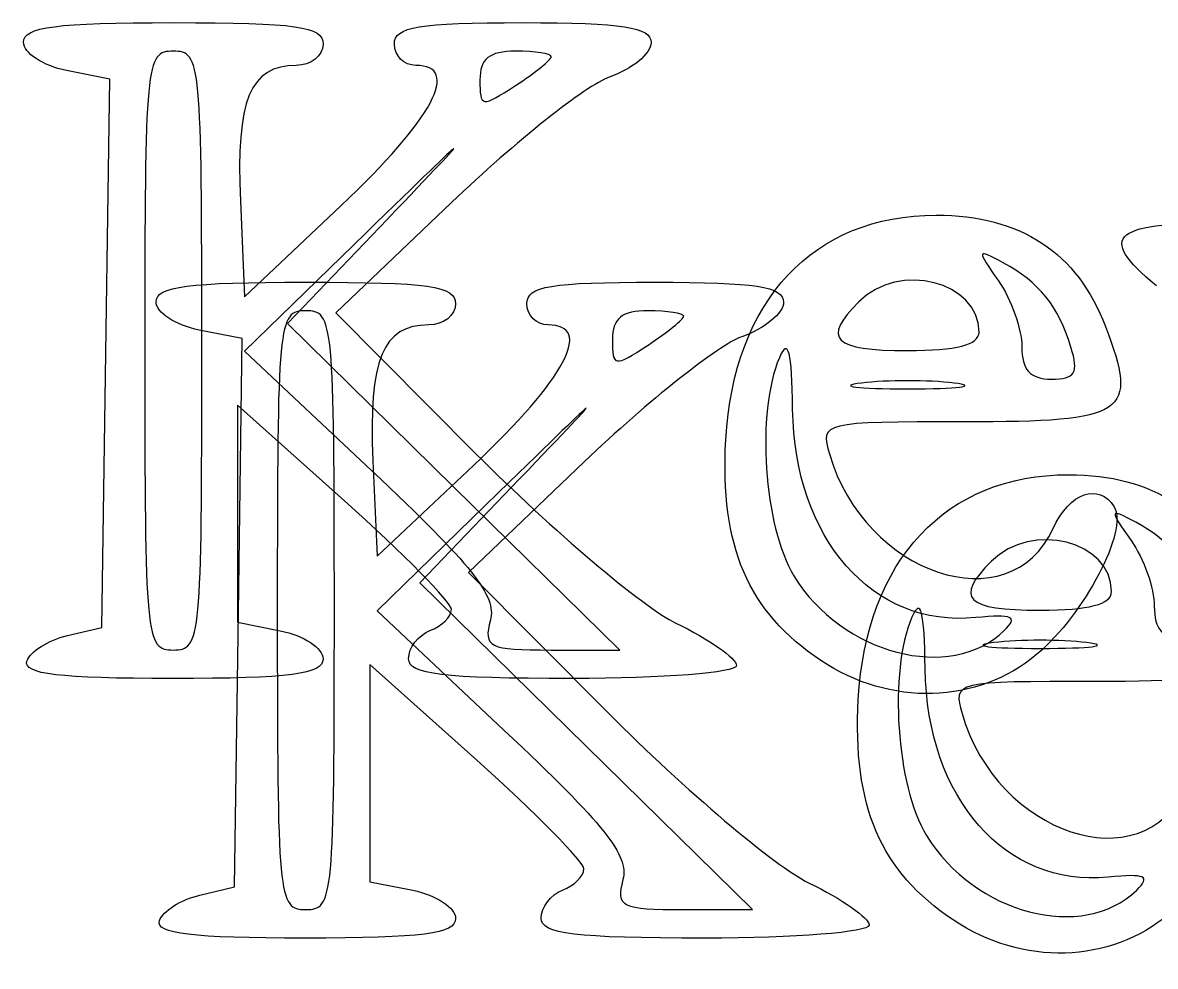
# Model space of a CAD drawing. Extents: x 0.12 to 3.39, y 0.54 to 2.4.
# Drawn here: x 1.2025 to 1.4672, y 2.1747 to 2.3954 of the extents above; entities that cross this region are included whole.
import ezdxf

# ---------------------------------------------------------------- set-up
doc = ezdxf.new("R2010")
doc.units = 0
doc.layers.get('0').update_dxf_attribs({"linetype": 'CONTINUOUS'})

msp = doc.modelspace()

# ---------------------------------------------------------------- linework, layer by layer
at = {"color": 7}
for p, q in [((1.32601, 2.387415), (1.32601, 2.387415)), ((1.222821, 2.382169), (1.212749, 2.384184)), ((1.221916, 2.318081), (1.222821, 2.382169)), ((1.253351, 2.353633), (1.254343, 2.331301)), ((1.254343, 2.331301), (1.276843, 2.352532)), ((1.302736, 2.353347), (1.275672, 2.32749)), ((1.264343, 2.325054), (1.287644, 2.349376)), ((1.282644, 2.34612), (1.254343, 2.318541)), ((1.275672, 2.32749), (1.308341, 2.294671)), ((1.303206, 2.286876), (1.264343, 2.325054)), ((1.356986, 2.326735), (1.356986, 2.326735)), ((1.253798, 2.321489), (1.243725, 2.323504)), ((1.42601, 2.323031), (1.42601, 2.323031)), ((1.252892, 2.257401), (1.253798, 2.321489)), ((1.447493, 2.319531), (1.447493, 2.319531)), ((1.22101, 2.253994), (1.221916, 2.318081)), ((1.244343, 2.3187), (1.244343, 2.3187)), ((1.254343, 2.318541), (1.283994, 2.290651)), ((1.420177, 2.311109), (1.420177, 2.311109)), ((1.277677, 2.283589), (1.252677, 2.305964)), ((1.252677, 2.305964), (1.252677, 2.280581)), ((1.284327, 2.292953), (1.285319, 2.270621)), ((1.285319, 2.270621), (1.307819, 2.291852)), ((1.333712, 2.292667), (1.306648, 2.26681)), ((1.29532, 2.264374), (1.318621, 2.288696)), ((1.313621, 2.28544), (1.28532, 2.257861)), ((1.342069, 2.248698), (1.303206, 2.286876)), ((1.303206, 2.286876), (1.303206, 2.286876)), ((1.252677, 2.280581), (1.252677, 2.255198)), ((1.306648, 2.26681), (1.339317, 2.233991)), ((1.334183, 2.226196), (1.29532, 2.264374)), ((1.456986, 2.262351), (1.456986, 2.262351)), ((1.251986, 2.193314), (1.252892, 2.257401)), ((1.27532, 2.25802), (1.27532, 2.25802)), ((1.28532, 2.257861), (1.31497, 2.229971)), ((1.212924, 2.252087), (1.22101, 2.253994)), ((1.252677, 2.255198), (1.262677, 2.253198)), ((1.431894, 2.253254), (1.431894, 2.253254)), ((1.326018, 2.248698), (1.342069, 2.248698)), ((1.451153, 2.250429), (1.451153, 2.250429)), ((1.203479, 2.246106), (1.203479, 2.246106)), ((1.308653, 2.222909), (1.283653, 2.245284)), ((1.283653, 2.245284), (1.283653, 2.219901)), ((1.389003, 2.246265), (1.389003, 2.246265)), ((1.373045, 2.188018), (1.334183, 2.226196)), ((1.334183, 2.226196), (1.334183, 2.226196)), ((1.283653, 2.219901), (1.283653, 2.194518)), ((1.2439, 2.191407), (1.251986, 2.193314)), ((1.283653, 2.194518), (1.293653, 2.192518)), ((1.462871, 2.192574), (1.462871, 2.192574)), ((1.356995, 2.188018), (1.373045, 2.188018)), ((1.234456, 2.185426), (1.234456, 2.185426)), ((1.419979, 2.185585), (1.419979, 2.185585))]:
    msp.add_line(p, q, dxfattribs=at)
for points in [[(1.202677, 2.390781), (1.202677, 2.394379), (1.210202, 2.395365), (1.237677, 2.395365)], [(1.237677, 2.395365), (1.266566, 2.395365), (1.272677, 2.394491), (1.272677, 2.390365)], [(1.289343, 2.390365), (1.289343, 2.394439), (1.294899, 2.395365), (1.319343, 2.395365)], [(1.319343, 2.395365), (1.342858, 2.395365), (1.349343, 2.394355), (1.349343, 2.390691)], [(1.212749, 2.384184), (1.207209, 2.385291), (1.202677, 2.388261), (1.202677, 2.390781)], [(1.237677, 2.388699), (1.231222, 2.388698), (1.23101, 2.386476), (1.23101, 2.318698)], [(1.244343, 2.3187), (1.244343, 2.386478), (1.244131, 2.3887), (1.237677, 2.388699)], [(1.272677, 2.390365), (1.272677, 2.387615), (1.26986, 2.385365), (1.266418, 2.385365)], [(1.294343, 2.385365), (1.291593, 2.385365), (1.289343, 2.387615), (1.289343, 2.390365)], [(1.317677, 2.388698), (1.311534, 2.388698), (1.309343, 2.386925), (1.309343, 2.381955)], [(1.32601, 2.387415), (1.32601, 2.38812), (1.32226, 2.388698), (1.317677, 2.388698)], [(1.349343, 2.390691), (1.349343, 2.38812), (1.344946, 2.384484), (1.339572, 2.38261)], [(1.317677, 2.380671), (1.32226, 2.383674), (1.32601, 2.386709), (1.32601, 2.387415)], [(1.266418, 2.385365), (1.25562, 2.385365), (1.252299, 2.3773), (1.253351, 2.353633)], [(1.276843, 2.352532), (1.298379, 2.372853), (1.305048, 2.385365), (1.294343, 2.385365)], [(1.339572, 2.38261), (1.334197, 2.380737), (1.317621, 2.367568), (1.302736, 2.353347)], [(1.309343, 2.381955), (1.309343, 2.375528), (1.309735, 2.375467), (1.317677, 2.380671)], [(1.287644, 2.349376), (1.309365, 2.372048), (1.309026, 2.371828), (1.282644, 2.34612)], [(1.366819, 2.297829), (1.368654, 2.330466), (1.387286, 2.350365), (1.41601, 2.350365)], [(1.41601, 2.350365), (1.43569, 2.350365), (1.448994, 2.341601), (1.455579, 2.324299)], [(1.46746, 2.333823), (1.453236, 2.345726), (1.456942, 2.348698), (1.48601, 2.348698)], [(1.431684, 2.339229), (1.42542, 2.342582), (1.425373, 2.342401), (1.430576, 2.334972)], [(1.42601, 2.323031), (1.42601, 2.334857), (1.407356, 2.339568), (1.397915, 2.330127)], [(1.447493, 2.319531), (1.444576, 2.329047), (1.439958, 2.334801), (1.431684, 2.339229)], [(1.233653, 2.330101), (1.233653, 2.333699), (1.241178, 2.334685), (1.268653, 2.334685)], [(1.268653, 2.334685), (1.297542, 2.334685), (1.303653, 2.333812), (1.303653, 2.329685)], [(1.32032, 2.329685), (1.32032, 2.333759), (1.325875, 2.334685), (1.35032, 2.334685)], [(1.35032, 2.334685), (1.373834, 2.334685), (1.38032, 2.333674), (1.38032, 2.330011)], [(1.430576, 2.334972), (1.433565, 2.330706), (1.43601, 2.323798), (1.43601, 2.319623)], [(1.243725, 2.323504), (1.238186, 2.324612), (1.233653, 2.327581), (1.233653, 2.330101)], [(1.38032, 2.330011), (1.38032, 2.32744), (1.375922, 2.323804), (1.370548, 2.32193)], [(1.397915, 2.330127), (1.389186, 2.321398), (1.391886, 2.318698), (1.409343, 2.318698)], [(1.268653, 2.328019), (1.262198, 2.328018), (1.261986, 2.325796), (1.261986, 2.258018)], [(1.27532, 2.25802), (1.27532, 2.325798), (1.275107, 2.32802), (1.268653, 2.328019)], [(1.303653, 2.329685), (1.303653, 2.326935), (1.300837, 2.324685), (1.297394, 2.324685)], [(1.32532, 2.324685), (1.32257, 2.324685), (1.32032, 2.326935), (1.32032, 2.329685)], [(1.348653, 2.328018), (1.34251, 2.328018), (1.34032, 2.326245), (1.34032, 2.321275)], [(1.356986, 2.326735), (1.356986, 2.327441), (1.353236, 2.328018), (1.348653, 2.328018)], [(1.297394, 2.324685), (1.286596, 2.324685), (1.283275, 2.31662), (1.284327, 2.292953)], [(1.307819, 2.291852), (1.329355, 2.312173), (1.336024, 2.324685), (1.32532, 2.324685)], [(1.348653, 2.319991), (1.353236, 2.322994), (1.356986, 2.326029), (1.356986, 2.326735)], [(1.370548, 2.32193), (1.365173, 2.320057), (1.348597, 2.306888), (1.333712, 2.292667)], [(1.409343, 2.318698), (1.420796, 2.318698), (1.42601, 2.320054), (1.42601, 2.323031)], [(1.455579, 2.324299), (1.463361, 2.303852), (1.460662, 2.302031), (1.422557, 2.302031)], [(1.34032, 2.321275), (1.34032, 2.314848), (1.340711, 2.314787), (1.348653, 2.319991)], [(1.382442, 2.305024), (1.382272, 2.318537), (1.381417, 2.321856), (1.379343, 2.317031)], [(1.43601, 2.319623), (1.43601, 2.314171), (1.437952, 2.312031), (1.442901, 2.312031)], [(1.442901, 2.312031), (1.448507, 2.312031), (1.449363, 2.313431), (1.447493, 2.319531)], [(1.23101, 2.318698), (1.23101, 2.25092), (1.231221, 2.248698), (1.237677, 2.248699)], [(1.237677, 2.248699), (1.244132, 2.248701), (1.244343, 2.250923), (1.244343, 2.3187)], [(1.379343, 2.317031), (1.373889, 2.304337), (1.375675, 2.277622), (1.382755, 2.26601)], [(1.318621, 2.288696), (1.340341, 2.311369), (1.340002, 2.311148), (1.313621, 2.28544)], [(1.420177, 2.311109), (1.414218, 2.311849), (1.404468, 2.311849), (1.39851, 2.311109)], [(1.39851, 2.311109), (1.392552, 2.310371), (1.397427, 2.309765), (1.409343, 2.309765)], [(1.409343, 2.309765), (1.42126, 2.309765), (1.426135, 2.310371), (1.420177, 2.311109)], [(1.425228, 2.25627), (1.401193, 2.253838), (1.382822, 2.274772), (1.382442, 2.305024)], [(1.422557, 2.302031), (1.389228, 2.302031), (1.388916, 2.301954), (1.39106, 2.294531)], [(1.389003, 2.246265), (1.372005, 2.25762), (1.365419, 2.272928), (1.366819, 2.297829)], [(1.308341, 2.294671), (1.326309, 2.276621), (1.347385, 2.258759), (1.355177, 2.254978)], [(1.39106, 2.294531), (1.399225, 2.266261), (1.433217, 2.254939), (1.443325, 2.277123)], [(1.283994, 2.290651), (1.307615, 2.268432), (1.313271, 2.26133), (1.311806, 2.255729)], [(1.397795, 2.237149), (1.39963, 2.269786), (1.418262, 2.289685), (1.446986, 2.289685)], [(1.443325, 2.277123), (1.447145, 2.285508), (1.454022, 2.287945), (1.457586, 2.282178)], [(1.446986, 2.289685), (1.466666, 2.289685), (1.47997, 2.280921), (1.486555, 2.263619)], [(1.302677, 2.258185), (1.302677, 2.259851), (1.291427, 2.271283), (1.277677, 2.283589)], [(1.457586, 2.282178), (1.460974, 2.276696), (1.450727, 2.257121), (1.439541, 2.247709)], [(1.46266, 2.27855), (1.456396, 2.281902), (1.456349, 2.281721), (1.461552, 2.274293)], [(1.456986, 2.262351), (1.456986, 2.274177), (1.438333, 2.278888), (1.428891, 2.269447)], [(1.47847, 2.258851), (1.475552, 2.268367), (1.470934, 2.274121), (1.46266, 2.27855)], [(1.461552, 2.274293), (1.464541, 2.270026), (1.466986, 2.263119), (1.466986, 2.258943)], [(1.428891, 2.269447), (1.420163, 2.260718), (1.422863, 2.258018), (1.44032, 2.258018)], [(1.382755, 2.26601), (1.39394, 2.247663), (1.419398, 2.241055), (1.431894, 2.253254)], [(1.413419, 2.244344), (1.413249, 2.257857), (1.412393, 2.261176), (1.41032, 2.256351)], [(1.44032, 2.258018), (1.451773, 2.258018), (1.456986, 2.259374), (1.456986, 2.262351)], [(1.486555, 2.263619), (1.494338, 2.243172), (1.491638, 2.241351), (1.453533, 2.241351)], [(1.466986, 2.258943), (1.466986, 2.253491), (1.468928, 2.251351), (1.473877, 2.251351)], [(1.261986, 2.258018), (1.261986, 2.19024), (1.262197, 2.188018), (1.268653, 2.188019)], [(1.268653, 2.188019), (1.275108, 2.188021), (1.27532, 2.190243), (1.27532, 2.25802)], [(1.297677, 2.253237), (1.300427, 2.254292), (1.302677, 2.256519), (1.302677, 2.258185)], [(1.41032, 2.256351), (1.404865, 2.243658), (1.406651, 2.216942), (1.413731, 2.20533)], [(1.431894, 2.253254), (1.435258, 2.256538), (1.43391, 2.257148), (1.425228, 2.25627)], [(1.262677, 2.253198), (1.268177, 2.252098), (1.272677, 2.249136), (1.272677, 2.246615)], [(1.292677, 2.246675), (1.292677, 2.249229), (1.294927, 2.252182), (1.297677, 2.253237)], [(1.311806, 2.255729), (1.310124, 2.249296), (1.311332, 2.248698), (1.326018, 2.248698)], [(1.355177, 2.254978), (1.362968, 2.251197), (1.369343, 2.246737), (1.369343, 2.245067)], [(1.203479, 2.246106), (1.204226, 2.248347), (1.208476, 2.251039), (1.212924, 2.252087)], [(1.451153, 2.250429), (1.445195, 2.251169), (1.435445, 2.251169), (1.429486, 2.250429)], [(1.429486, 2.250429), (1.423528, 2.24969), (1.428403, 2.249085), (1.44032, 2.249085)], [(1.44032, 2.249085), (1.452236, 2.249085), (1.457111, 2.24969), (1.451153, 2.250429)], [(1.237399, 2.242031), (1.211083, 2.242031), (1.202466, 2.243067), (1.203479, 2.246106)], [(1.272677, 2.246615), (1.272677, 2.243015), (1.265109, 2.242031), (1.237399, 2.242031)], [(1.33101, 2.242031), (1.300467, 2.242031), (1.292677, 2.242975), (1.292677, 2.246675)], [(1.439541, 2.247709), (1.425636, 2.236009), (1.405227, 2.235426), (1.389003, 2.246265)], [(1.369343, 2.245067), (1.369343, 2.243398), (1.352093, 2.242031), (1.33101, 2.242031)], [(1.456204, 2.19559), (1.432169, 2.193158), (1.413798, 2.214092), (1.413419, 2.244344)], [(1.453533, 2.241351), (1.420204, 2.241351), (1.419892, 2.241277), (1.422036, 2.233851)], [(1.419979, 2.185585), (1.402981, 2.19694), (1.396395, 2.212248), (1.397795, 2.237149)], [(1.339317, 2.233991), (1.357285, 2.215941), (1.378361, 2.198079), (1.386153, 2.194298)], [(1.422036, 2.233851), (1.430201, 2.205581), (1.464194, 2.194259), (1.474301, 2.216443)], [(1.31497, 2.229971), (1.338591, 2.207752), (1.344247, 2.20065), (1.342782, 2.195049)], [(1.333653, 2.197505), (1.333653, 2.199171), (1.322403, 2.210603), (1.308653, 2.222909)], [(1.413731, 2.20533), (1.424917, 2.186983), (1.450374, 2.180375), (1.462871, 2.192574)], [(1.328653, 2.192557), (1.331403, 2.193612), (1.333653, 2.195839), (1.333653, 2.197505)], [(1.342782, 2.195049), (1.3411, 2.188616), (1.342308, 2.188018), (1.356995, 2.188018)], [(1.462871, 2.192574), (1.466235, 2.195858), (1.464886, 2.196468), (1.456204, 2.19559)], [(1.293653, 2.192518), (1.299153, 2.191418), (1.303653, 2.188456), (1.303653, 2.185935)], [(1.323653, 2.185995), (1.323653, 2.188549), (1.325903, 2.191502), (1.328653, 2.192557)], [(1.386153, 2.194298), (1.393945, 2.190517), (1.40032, 2.186057), (1.40032, 2.184387)], [(1.234456, 2.185426), (1.235202, 2.187667), (1.239453, 2.190359), (1.2439, 2.191407)], [(1.470517, 2.187029), (1.456613, 2.175329), (1.436204, 2.174746), (1.419979, 2.185585)], [(1.268375, 2.181351), (1.242059, 2.181351), (1.233443, 2.182387), (1.234456, 2.185426)], [(1.303653, 2.185935), (1.303653, 2.182335), (1.296086, 2.181351), (1.268375, 2.181351)], [(1.361986, 2.181351), (1.331443, 2.181351), (1.323653, 2.182295), (1.323653, 2.185995)], [(1.40032, 2.184387), (1.40032, 2.182718), (1.38307, 2.181351), (1.361986, 2.181351)]]:
    msp.add_open_spline(points, degree=3, dxfattribs=at)

doc.saveas('drawing.dxf')
